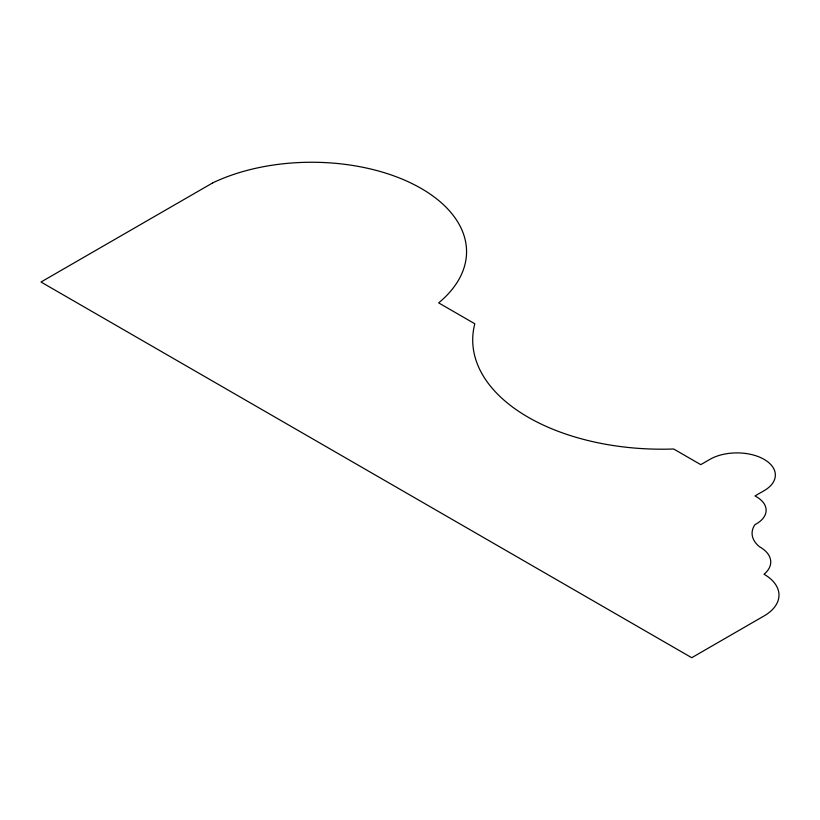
<?xml version="1.0" encoding="UTF-8"?>
<svg xmlns="http://www.w3.org/2000/svg" width="820" height="820" viewBox="0 0 820 820"><rect width="100%" height="100%" fill="white"/><g stroke="black" fill="none" stroke-linecap="round" stroke-linejoin="round"><path stroke-width="1.23" d="M212.718 182.88L41 282.018L691.721 657.712L764.025 615.963A51.127 29.52 0 0 0 764.025 574.226A36.674 21.176 0 0 0 759.443 546.714A40.293 23.267 0 0 1 755.025 524.585A33.2 19.167 0 0 0 754.984 495.956L763.902 490.811A38.355 22.14 0 0 0 763.809 459.2A38.355 22.14 0 0 0 709.085 459.846L700.762 464.643L673.65 448.991A189.174 109.224 0 0 1 474.811 323.767L438.659 302.887A154.898 89.431 0 0 0 416.539 185.873A154.898 89.431 0 0 0 212.718 182.88"/></g></svg>
